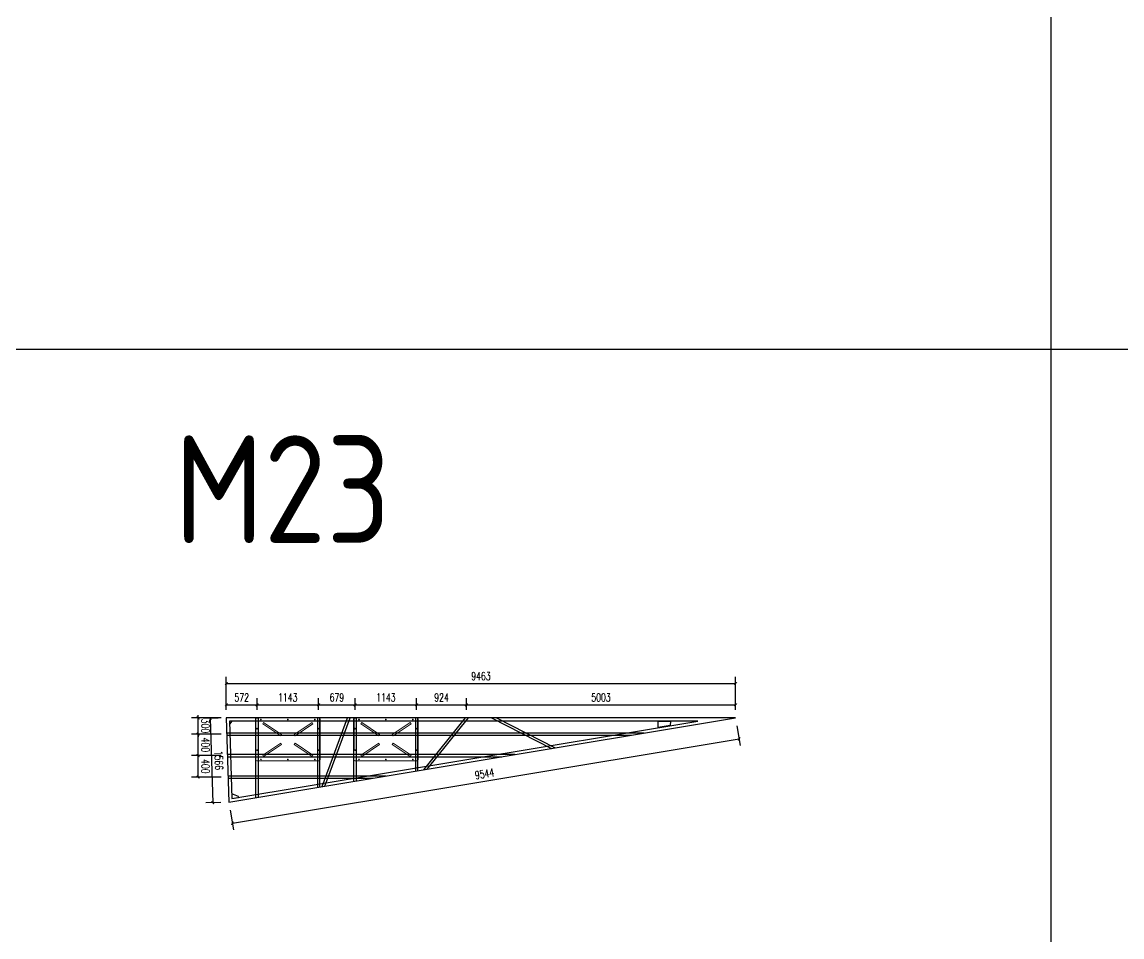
# Model space of a CAD drawing. Extents: x 1254079 to 1500931, y -102737 to 142253.
# Drawn here: x 1330609 to 1351050, y -68190 to -51190 of the extents above; entities that cross this region are included whole.
import ezdxf

# ---------------------------------------------------------------- set-up
doc = ezdxf.new("R2010")
doc.units = 0
doc.header["$LTSCALE"] = 1000
doc.header["$MEASUREMENT"] = 0
for name, color, linetype in [('DIM_MODI', 6, 'Continuous'), ('DOTE', 1, 'Continuous'), ('PUB_DIM', 3, 'Continuous'), ('PUB_TEXT', 7, 'Continuous'), ('W-float bowl浮筒', 253, 'Continuous'), ('W-FLOAT_BOWL浮筒', 253, 'Continuous'), ('W-STEEL_FRAME钢架', 3, 'Continuous'), ('W-STEEL_KEEL钢龙骨', 5, 'Continuous'), ('特殊段命名', 221, 'Continuous'), ('钢架', 90, 'Continuous')]:
    doc.layers.add(name, color=color, linetype=linetype)
doc.styles.add('_TCH_DIM_T3', font='SIMPLEX', dxfattribs={"width": 0.705882, "bigfont": 'GBCBIG'})
doc.styles.get("Standard").update_dxf_attribs({"font": 'gbenor.shx', "bigfont": 'gbcbig.shx'})
doc.dimstyles.new('_TCH_ARCH&&50', dxfattribs={"dimtxt": 148.75, "dimasz": 50, "dimexe": 125, "dimexo": 150, "dimgap": 63.125, "dimtad": 1, "dimdec": 0, "dimzin": 0, "dimdsep": 46, "dimtxsty": '_TCH_DIM_T3', "dimblk": 'ARCHTICK', "dimcen": 0.09, "dimclrt": 7, "dimazin": 2, "dimtfac": 1, "dimtdec": 0, "dimtix": 1, "dimtmove": 2, "dimatfit": 3, "dimfxl": 0, "dimtolj": 1, "dimtzin": 0, "dimarcsym": 0})

# ---------------------------------------------------------------- blocks, each defined once
blk = doc.blocks.new('_ArchTick')
at = {"color": 0, "linetype": 'ByBlock', "const_width": 0.4}
blk.add_lwpolyline([(-0.5, -0.5), (0.5, 0.5)], dxfattribs=at)
blk = doc.blocks.new('*D574')
at = {"layer": 'Defpoints', "color": 0, "transparency": 16777216}
for p in [(1334978, -63877), (1334406, -64120), (1334978, -64120)]:
    blk.add_point(p, dxfattribs=at)
at = {"layer": 'PUB_DIM', "color": 0, "lineweight": -2, "transparency": 16777216}
for p, q in [((1334406, -63970), (1334406, -63752)), ((1334978, -63970), (1334978, -63752)), ((1334406, -63877), (1334978, -63877))]:
    blk.add_line(p, q, dxfattribs=at)
at = {"layer": 'PUB_DIM', "color": 0, "lineweight": -2, "transparency": 16777216, "xscale": 50, "yscale": 50, "zscale": 50, "rotation": 180}
blk.add_blockref('_ArchTick', (1334406, -63877), dxfattribs=at)
at = {"layer": 'PUB_DIM', "color": 0, "lineweight": -2, "transparency": 16777216, "xscale": 50, "yscale": 50, "zscale": 50}
blk.add_blockref('_ArchTick', (1334978, -63877), dxfattribs=at)
at = {"layer": 'PUB_DIM', "color": 7, "transparency": 16777216, "insert": (1334692, -63739), "char_height": 148.8, "attachment_point": 5, "style": '_TCH_DIM_T3'}
blk.add_mtext('\\A1;572', dxfattribs=at)
blk = doc.blocks.new('*D575')
at = {"layer": 'Defpoints', "color": 0, "transparency": 16777216}
for p in [(1336121, -63877), (1334978, -64120), (1336121, -64120)]:
    blk.add_point(p, dxfattribs=at)
at = {"layer": 'PUB_DIM', "color": 0, "lineweight": -2, "transparency": 16777216}
for p, q in [((1334978, -63970), (1334978, -63752)), ((1336121, -63970), (1336121, -63752)), ((1334978, -63877), (1336121, -63877))]:
    blk.add_line(p, q, dxfattribs=at)
at = {"layer": 'PUB_DIM', "color": 0, "lineweight": -2, "transparency": 16777216, "xscale": 50, "yscale": 50, "zscale": 50, "rotation": 180}
blk.add_blockref('_ArchTick', (1334978, -63877), dxfattribs=at)
at = {"layer": 'PUB_DIM', "color": 0, "lineweight": -2, "transparency": 16777216, "xscale": 50, "yscale": 50, "zscale": 50}
blk.add_blockref('_ArchTick', (1336121, -63877), dxfattribs=at)
at = {"layer": 'PUB_DIM', "color": 7, "transparency": 16777216, "insert": (1335549, -63739), "char_height": 148.8, "attachment_point": 5, "style": '_TCH_DIM_T3'}
blk.add_mtext('\\A1;1143', dxfattribs=at)
blk = doc.blocks.new('*D576')
at = {"layer": 'Defpoints', "color": 0, "transparency": 16777216}
for p in [(1336800, -63877), (1336121, -64120), (1336800, -64120)]:
    blk.add_point(p, dxfattribs=at)
at = {"layer": 'PUB_DIM', "color": 0, "lineweight": -2, "transparency": 16777216}
for p, q in [((1336121, -63970), (1336121, -63752)), ((1336800, -63970), (1336800, -63752)), ((1336121, -63877), (1336800, -63877))]:
    blk.add_line(p, q, dxfattribs=at)
at = {"layer": 'PUB_DIM', "color": 0, "lineweight": -2, "transparency": 16777216, "xscale": 50, "yscale": 50, "zscale": 50, "rotation": 180}
blk.add_blockref('_ArchTick', (1336121, -63877), dxfattribs=at)
at = {"layer": 'PUB_DIM', "color": 0, "lineweight": -2, "transparency": 16777216, "xscale": 50, "yscale": 50, "zscale": 50}
blk.add_blockref('_ArchTick', (1336800, -63877), dxfattribs=at)
at = {"layer": 'PUB_DIM', "color": 7, "transparency": 16777216, "insert": (1336461, -63739), "char_height": 148.8, "attachment_point": 5, "style": '_TCH_DIM_T3'}
blk.add_mtext('\\A1;679', dxfattribs=at)
blk = doc.blocks.new('*D577')
at = {"layer": 'Defpoints', "color": 0, "transparency": 16777216}
for p in [(1337943, -63877), (1336800, -64120), (1337943, -64120)]:
    blk.add_point(p, dxfattribs=at)
at = {"layer": 'PUB_DIM', "color": 0, "lineweight": -2, "transparency": 16777216}
for p, q in [((1336800, -63970), (1336800, -63752)), ((1337943, -63970), (1337943, -63752)), ((1336800, -63877), (1337943, -63877))]:
    blk.add_line(p, q, dxfattribs=at)
at = {"layer": 'PUB_DIM', "color": 0, "lineweight": -2, "transparency": 16777216, "xscale": 50, "yscale": 50, "zscale": 50, "rotation": 180}
blk.add_blockref('_ArchTick', (1336800, -63877), dxfattribs=at)
at = {"layer": 'PUB_DIM', "color": 0, "lineweight": -2, "transparency": 16777216, "xscale": 50, "yscale": 50, "zscale": 50}
blk.add_blockref('_ArchTick', (1337943, -63877), dxfattribs=at)
at = {"layer": 'PUB_DIM', "color": 7, "transparency": 16777216, "insert": (1337372, -63739), "char_height": 148.8, "attachment_point": 5, "style": '_TCH_DIM_T3'}
blk.add_mtext('\\A1;1143', dxfattribs=at)
blk = doc.blocks.new('*D578')
at = {"layer": 'Defpoints', "color": 0, "transparency": 16777216}
for p in [(1338867, -63877), (1337943, -64120), (1338867, -64120)]:
    blk.add_point(p, dxfattribs=at)
at = {"layer": 'PUB_DIM', "color": 0, "lineweight": -2, "transparency": 16777216}
for p, q in [((1337943, -63970), (1337943, -63752)), ((1338867, -63970), (1338867, -63752)), ((1337943, -63877), (1338867, -63877))]:
    blk.add_line(p, q, dxfattribs=at)
at = {"layer": 'PUB_DIM', "color": 0, "lineweight": -2, "transparency": 16777216, "xscale": 50, "yscale": 50, "zscale": 50, "rotation": 180}
blk.add_blockref('_ArchTick', (1337943, -63877), dxfattribs=at)
at = {"layer": 'PUB_DIM', "color": 0, "lineweight": -2, "transparency": 16777216, "xscale": 50, "yscale": 50, "zscale": 50}
blk.add_blockref('_ArchTick', (1338867, -63877), dxfattribs=at)
at = {"layer": 'PUB_DIM', "color": 7, "transparency": 16777216, "insert": (1338405, -63739), "char_height": 148.8, "attachment_point": 5, "style": '_TCH_DIM_T3'}
blk.add_mtext('\\A1;924', dxfattribs=at)
blk = doc.blocks.new('*D579')
at = {"layer": 'Defpoints', "color": 0, "transparency": 16777216}
for p in [(1343870, -63877), (1338867, -64120), (1343870, -64120)]:
    blk.add_point(p, dxfattribs=at)
at = {"layer": 'PUB_DIM', "color": 0, "lineweight": -2, "transparency": 16777216}
for p, q in [((1338867, -63970), (1338867, -63752)), ((1343870, -63970), (1343870, -63752)), ((1338867, -63877), (1343870, -63877))]:
    blk.add_line(p, q, dxfattribs=at)
at = {"layer": 'PUB_DIM', "color": 0, "lineweight": -2, "transparency": 16777216, "xscale": 50, "yscale": 50, "zscale": 50, "rotation": 180}
blk.add_blockref('_ArchTick', (1338867, -63877), dxfattribs=at)
at = {"layer": 'PUB_DIM', "color": 0, "lineweight": -2, "transparency": 16777216, "xscale": 50, "yscale": 50, "zscale": 50}
blk.add_blockref('_ArchTick', (1343870, -63877), dxfattribs=at)
at = {"layer": 'PUB_DIM', "color": 7, "transparency": 16777216, "insert": (1341368, -63739), "char_height": 148.8, "attachment_point": 5, "style": '_TCH_DIM_T3'}
blk.add_mtext('\\A1;5003', dxfattribs=at)
blk = doc.blocks.new('*D580')
at = {"layer": 'Defpoints', "color": 0, "transparency": 16777216}
for p in [(1334406, -64120), (1334153, -65695), (1334454, -65685)]:
    blk.add_point(p, dxfattribs=at)
at = {"layer": 'PUB_DIM', "color": 0, "lineweight": -2, "transparency": 16777216}
for p, q in [((1334256, -64124), (1333979, -64133)), ((1334104, -64129), (1334153, -65695)), ((1334304, -65690), (1334028, -65698))]:
    blk.add_line(p, q, dxfattribs=at)
at = {"layer": 'PUB_DIM', "color": 0, "lineweight": -2, "transparency": 16777216, "xscale": 50, "yscale": 50, "zscale": 50}
for p, rotation in [((1334104, -64129), 91.76262435307108), ((1334153, -65695), 271.7626243530711)]:
    blk.add_blockref('_ArchTick', p, dxfattribs=dict(at, rotation=rotation))
at = {"layer": 'PUB_DIM', "color": 7, "transparency": 16777216, "insert": (1334266, -64908), "char_height": 148.8, "attachment_point": 5, "rotation": 271.7626, "style": '_TCH_DIM_T3'}
blk.add_mtext('\\A1;1566', dxfattribs=at)
blk = doc.blocks.new('*D581')
at = {"layer": 'Defpoints', "color": 0, "transparency": 16777216}
for p in [(1343870, -64120), (1343935, -64511), (1334454, -65685)]:
    blk.add_point(p, dxfattribs=at)
at = {"layer": 'PUB_DIM', "color": 0, "lineweight": -2, "transparency": 16777216}
for p, q in [((1343894, -64268), (1343955, -64634)), ((1334519, -66076), (1343935, -64511)), ((1334479, -65833), (1334540, -66199))]:
    blk.add_line(p, q, dxfattribs=at)
at = {"layer": 'PUB_DIM', "color": 0, "lineweight": -2, "transparency": 16777216, "xscale": 50, "yscale": 50, "zscale": 50}
for p, rotation in [((1343935, -64511), 9.439953500407828), ((1334519, -66076), 189.4399535004078)]:
    blk.add_blockref('_ArchTick', p, dxfattribs=dict(at, rotation=rotation))
at = {"layer": 'PUB_DIM', "color": 7, "transparency": 16777216, "insert": (1339204, -65158), "char_height": 148.8, "attachment_point": 5, "rotation": 9.44, "style": '_TCH_DIM_T3'}
blk.add_mtext('\\A1;9544', dxfattribs=at)
blk = doc.blocks.new('*D582')
at = {"layer": 'Defpoints', "color": 0, "transparency": 16777216}
for p in [(1343870, -63481), (1334406, -64120), (1343870, -64120)]:
    blk.add_point(p, dxfattribs=at)
at = {"layer": 'PUB_DIM', "color": 0, "lineweight": -2, "transparency": 16777216}
for p, q in [((1334406, -63970), (1334406, -63356)), ((1343870, -63970), (1343870, -63356)), ((1334406, -63481), (1343870, -63481))]:
    blk.add_line(p, q, dxfattribs=at)
at = {"layer": 'PUB_DIM', "color": 0, "lineweight": -2, "transparency": 16777216, "xscale": 50, "yscale": 50, "zscale": 50, "rotation": 180}
blk.add_blockref('_ArchTick', (1334406, -63481), dxfattribs=at)
at = {"layer": 'PUB_DIM', "color": 0, "lineweight": -2, "transparency": 16777216, "xscale": 50, "yscale": 50, "zscale": 50}
blk.add_blockref('_ArchTick', (1343870, -63481), dxfattribs=at)
at = {"layer": 'PUB_DIM', "color": 7, "transparency": 16777216, "insert": (1339138, -63343), "char_height": 148.8, "attachment_point": 5, "style": '_TCH_DIM_T3'}
blk.add_mtext('\\A1;9463', dxfattribs=at)
blk = doc.blocks.new('*D583')
at = {"layer": 'Defpoints', "color": 0, "transparency": 16777216}
for p in [(1333881, -64820), (1334461, -64820), (1334461, -65219)]:
    blk.add_point(p, dxfattribs=at)
at = {"layer": 'PUB_DIM', "color": 0, "lineweight": -2, "transparency": 16777216}
for p, q in [((1334311, -64820), (1333756, -64820)), ((1333881, -65219), (1333881, -64820)), ((1334311, -65219), (1333756, -65219))]:
    blk.add_line(p, q, dxfattribs=at)
at = {"layer": 'PUB_DIM', "color": 0, "lineweight": -2, "transparency": 16777216, "xscale": 50, "yscale": 50, "zscale": 50}
for p, rotation in [((1333881, -64820), 90.00074385326512), ((1333881, -65219), 270.0007438532651)]:
    blk.add_blockref('_ArchTick', p, dxfattribs=dict(at, rotation=rotation))
at = {"layer": 'PUB_DIM', "color": 7, "transparency": 16777216, "insert": (1334018, -65019), "char_height": 148.8, "attachment_point": 5, "rotation": 270.0007, "style": '_TCH_DIM_T3'}
blk.add_mtext('\\A1;400', dxfattribs=at)
blk = doc.blocks.new('*D584')
at = {"layer": 'Defpoints', "color": 0, "transparency": 16777216}
for p in [(1333881, -64420), (1334461, -64420), (1334461, -64820)]:
    blk.add_point(p, dxfattribs=at)
at = {"layer": 'PUB_DIM', "color": 0, "lineweight": -2, "transparency": 16777216}
for p, q in [((1334311, -64420), (1333756, -64420)), ((1333881, -64820), (1333881, -64420)), ((1334311, -64820), (1333756, -64820))]:
    blk.add_line(p, q, dxfattribs=at)
at = {"layer": 'PUB_DIM', "color": 0, "lineweight": -2, "transparency": 16777216, "xscale": 50, "yscale": 50, "zscale": 50}
for p, rotation in [((1333881, -64420), 90.00074385326904), ((1333881, -64820), 270.0007438532691)]:
    blk.add_blockref('_ArchTick', p, dxfattribs=dict(at, rotation=rotation))
at = {"layer": 'PUB_DIM', "color": 7, "transparency": 16777216, "insert": (1334018, -64620), "char_height": 148.8, "attachment_point": 5, "rotation": 270.0007, "style": '_TCH_DIM_T3'}
blk.add_mtext('\\A1;400', dxfattribs=at)
blk = doc.blocks.new('*D585')
at = {"layer": 'Defpoints', "color": 0, "transparency": 16777216}
for p in [(1333881, -64120), (1334461, -64120), (1334461, -64420)]:
    blk.add_point(p, dxfattribs=at)
at = {"layer": 'PUB_DIM', "color": 0, "lineweight": -2, "transparency": 16777216}
for p, q in [((1334311, -64120), (1333756, -64120)), ((1333881, -64120), (1333881, -64070)), ((1333881, -64420), (1333881, -64120)), ((1334311, -64420), (1333756, -64420)), ((1333881, -64420), (1333881, -64470))]:
    blk.add_line(p, q, dxfattribs=at)
at = {"layer": 'PUB_DIM', "color": 0, "lineweight": -2, "transparency": 16777216, "xscale": 50, "yscale": 50, "zscale": 50}
for p, rotation in [((1333881, -64120), 270.0007438532612), ((1333881, -64420), 90.00074385326121)]:
    blk.add_blockref('_ArchTick', p, dxfattribs=dict(at, rotation=rotation))
at = {"layer": 'PUB_DIM', "color": 7, "transparency": 16777216, "insert": (1334018, -64270), "char_height": 148.8, "attachment_point": 5, "rotation": 270.0007, "style": '_TCH_DIM_T3'}
blk.add_mtext('\\A1;300', dxfattribs=at)
blk = doc.blocks.new('$matou$00000145')
at = {"layer": 'W-float bowl浮筒', "lineweight": 0}
for p, q in [((-600, -375), (-600, 375)), ((-575, 400), (575, 400)), ((-570, 207), (-570, 193)), ((-507, 370), (-493, 370)), ((-500, 377), (-500, 363)), ((-7, 370), (7, 370)), ((0, 377), (0, 363)), ((493, 370), (507, 370)), ((500, 377), (500, 363)), ((570, 207), (570, 193)), ((600, 375), (600, -375)), ((-577, 200), (-563, 200)), ((563, 200), (577, 200)), ((-577, -200), (-563, -200)), ((-570, -193), (-570, -207)), ((563, -200), (577, -200)), ((570, -193), (570, -207)), ((575, -400), (-575, -400)), ((-507, -370), (-493, -370)), ((-500, -377), (-500, -363)), ((-7, -370), (7, -370)), ((0, -377), (0, -363)), ((493, -370), (507, -370)), ((500, -377), (500, -363))]:
    blk.add_line(p, q, dxfattribs=at)
at = {"layer": 'W-float bowl浮筒', "lineweight": 0, "ltscale": 100}
for points in [[(-450, 316), (-117, 95), (-133, 70), (-467, 291)], [(450, 316), (117, 95), (133, 70), (467, 291)], [(-450, -316), (-117, -95), (-133, -70), (-467, -291)], [(450, -316), (117, -95), (133, -70), (467, -291)]]:
    blk.add_lwpolyline(points, close=True, dxfattribs=at)
at = {"layer": 'W-float bowl浮筒', "lineweight": 0}
for centre in [(-570, 200), (-500, 370), (0, 370), (500, 370), (570, 200), (-570, -200), (570, -200), (-500, -370), (0, -370), (500, -370)]:
    blk.add_circle(centre, 7, dxfattribs=at)
for centre, start, end in [((-575, 375), 90, 180), ((575, 375), 0, 90), ((-575, -375), 180, 270), ((575, -375), 270, 0)]:
    blk.add_arc(centre, 25, start, end, dxfattribs=at)

msp = doc.modelspace()

# ---------------------------------------------------------------- linework, layer by layer
at = {"layer": 'DIM_MODI'}
msp.add_lwpolyline([(1284443.8, -57270.5), (1371490.4, -57270.5)], dxfattribs=at)
at = {"layer": 'DOTE'}
for points in [[(1334467.7, -64232.1), (1334476.1, -64232.1), (1334508.1, -64186), (1334508.1, -64177.9), (1334466, -64177.9)], [(1342657.1, -64177.9), (1342654.4, -64263.1), (1342429.7, -64300.5), (1342432.4, -64177.9)], [(1334510.3, -65617.2), (1334629.5, -65597.4), (1334629.5, -65578.7), (1334507.6, -65528.4)]]:
    msp.add_lwpolyline(points, close=True, dxfattribs=at)
at = {"layer": 'W-STEEL_FRAME钢架'}
for points in [[(1334955.1, -65602.1), (1334956.4, -64119.9), (1334999.4, -64119.9), (1334998.1, -65594.9)], [(1336142.4, -65404.6), (1336142.4, -64119.9), (1336099.4, -64119.9), (1336099.4, -65411.8)], [(1336777.7, -65299), (1336778.7, -64119.9), (1336821.7, -64119.9), (1336820.7, -65291.9)], [(1337964.7, -65101.7), (1337964.7, -64119.9), (1337921.7, -64119.9), (1337921.7, -65108.8)]]:
    msp.add_lwpolyline(points, dxfattribs=at)
at = {"layer": 'W-STEEL_KEEL钢龙骨'}
for p, q in [((1342173.7, -64401.9), (1334414.9, -64401.9)), ((1334416.1, -64441.9), (1341933.1, -64441.9)), ((1339767.7, -64801.9), (1334427.2, -64801.9)), ((1334428.4, -64841.9), (1339527.2, -64841.9)), ((1337377, -65199.4), (1334439.4, -65199)), ((1334440.7, -65239), (1337136.6, -65239.3))]:
    msp.add_line(p, q, dxfattribs=at)
at = {"layer": '特殊段命名'}
msp.add_lwpolyline([(1349728.8, 620.5), (1349728.8, -87216.1)], dxfattribs=at)
at = {"layer": '钢架'}
for points in [[(1334454.4, -65685.3), (1343869.6, -64119.9), (1334406.2, -64119.9)], [(1334510.3, -65617.2), (1343167.2, -64177.9), (1334466, -64177.9)]]:
    msp.add_lwpolyline(points, close=True, dxfattribs=at)
for points in [[(1336190.2, -65396.7), (1336657.8, -64119.9)], [(1336235, -65389.3), (1336704.5, -64119.9)], [(1338842, -64119.9), (1338070.2, -65084.1)], [(1338897.1, -64119.9), (1338133.8, -65073.6)], [(1339331.2, -64119.9), (1340445.9, -64689.1)], [(1339425.7, -64119.9), (1340517.2, -64677.3)]]:
    msp.add_lwpolyline(points, dxfattribs=at)

# ---------------------------------------------------------------- block references
at = {"layer": 'W-FLOAT_BOWL浮筒'}
for p in [(1335549.4, -64519.9), (1337371.7, -64519.9)]:
    msp.add_blockref('$matou$00000145', p, dxfattribs=at)

# ---------------------------------------------------------------- texts
at = {"layer": 'PUB_TEXT'}
msp.add_text('M23', height=2000, dxfattribs=at).set_placement((1333439, -60870.5))

# ---------------------------------------------------------------- dimensions: what is measured, and where the dimension line sits
at = {"layer": 'PUB_DIM'}
for p1, p2, distance, picture, middle in [((1334406.2, -64119.9), (1343869.6, -64119.9), 639.3, '*D582', (1339137.9, -63343.1)), ((1334406.2, -64119.9), (1334977.9, -64119.9), 243.2, '*D574', (1334692.1, -63739.2)), ((1334977.9, -64119.9), (1336120.9, -64119.9), 243.2, '*D575', (1335549.4, -63739.2)), ((1336120.9, -64119.9), (1336800.2, -64119.9), 243.2, '*D576', (1336460.6, -63739.2)), ((1336800.2, -64119.9), (1337943.2, -64119.9), 243.2, '*D577', (1337371.7, -63739.2)), ((1337943.2, -64119.9), (1338866.8, -64119.9), 243.2, '*D578', (1338405, -63739.2)), ((1338866.8, -64119.9), (1343869.6, -64119.9), 243.2, '*D579', (1341368.2, -63739.2)), ((1334461.3, -64419.5), (1334461.3, -64119.5), 580.5, '*D585', (1334018.4, -64269.5)), ((1334406.2, -64119.9), (1334454.4, -65685.3), -302, '*D580', (1334265.8, -64907.7)), ((1334454.4, -65685.3), (1343869.6, -64119.9), -396.1, '*D581', (1339204.4, -65157.7)), ((1334461.4, -64819.5), (1334461.3, -64419.5), 580.5, '*D584', (1334018.4, -64619.5)), ((1334461.4, -65219.4), (1334461.4, -64819.5), 580.5, '*D583', (1334018.4, -65019.5))]:
    dim = msp.add_aligned_dim(p1=p1, p2=p2, distance=distance, dimstyle='_TCH_ARCH&&50', dxfattribs=at)
    dim.commit()
    dim.dimension.update_dxf_attribs({"geometry": picture, "text_midpoint": middle})

doc.saveas('drawing.dxf')
